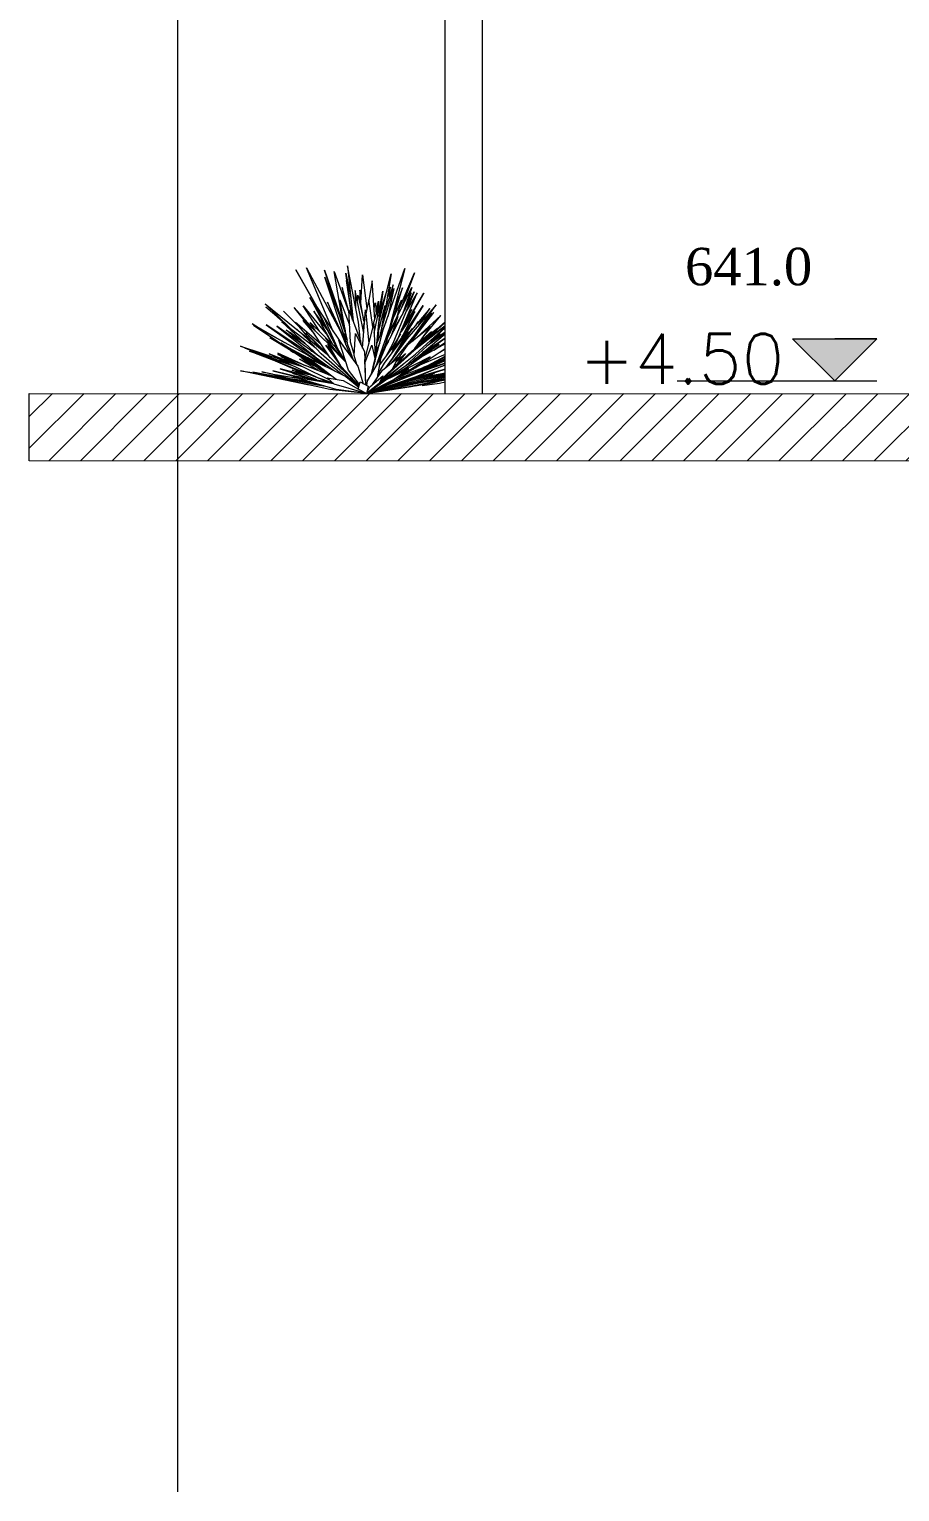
# Model space of a CAD drawing. Header units: metres. Extents: x 476297 to 476657, y 4620828 to 4621206.
# Drawn here: x 476543.37 to 476550.35, y 4621020.27 to 4621031.99 of the extents above; entities that cross this region are included whole.
import ezdxf

# ---------------------------------------------------------------- set-up
doc = ezdxf.new("R2010")
doc.units = ezdxf.units.M
doc.header["$MEASUREMENT"] = 0
for name, color, linetype in [('0_Pen_No__1', 7, 'Continuous'), ('0_Pen_No__250', 7, 'Continuous'), ('New2D Drafting - General_Pen_No__7', 7, 'Continuous'), ('NewInterior - Furniture', 7, 'Continuous'), ('NewNew_piketebi_Pen_No__7', 7, 'Continuous'), ('NewStructural - Bearing', 7, 'Continuous'), ('zoma_Pen_No__1', 7, 'Continuous')]:
    doc.layers.add(name, color=color, linetype=linetype)
doc.styles.add('GENERATED_STYLE_6', font='times.ttf')

msp = doc.modelspace()

# ---------------------------------------------------------------- hatches: boundary and pattern name
at = {"layer": '0_Pen_No__250', "linetype": 'Continuous', "lineweight": 0}
msp.add_hatch(color=142, dxfattribs=at).paths.add_polyline_path([(476549.824, 4621029.169), (476549.486, 4621029.507), (476550.161, 4621029.507)])
at = {"layer": 'New2D Drafting - General_Pen_No__7', "linetype": 'Continuous', "lineweight": 0}
h = msp.add_hatch(dxfattribs=at)
h.set_pattern_fill('MASONRY_BLOCK', style=0, pattern_type=2)
h.set_pattern_definition([(45, (476844.52715, 4621385.79104), (-0.12727922, 0.12727922), [])])
h.paths.add_polyline_path([(476543.368, 4621029.069), (476553.225, 4621029.066), (476563.875, 4621026.413), (476563.875, 4621024.666), (476575.645, 4621024.666), (476575.645, 4621024.127), (476563.336, 4621024.127), (476563.336, 4621025.951), (476553.225, 4621028.527), (476543.368, 4621028.53)])

# ---------------------------------------------------------------- linework, layer by layer
at = {"layer": '0_Pen_No__1', "color": 7, "linetype": 'Continuous', "lineweight": 0, "flags": 128}
for points in [[(476549.824, 4621029.169), (476549.486, 4621029.507), (476549.824, 4621029.507)], [(476549.824, 4621029.169), (476550.161, 4621029.507), (476549.824, 4621029.507)], [(476548.561, 4621029.17), (476550.161, 4621029.169)]]:
    msp.add_lwpolyline(points, dxfattribs=at)
at = {"layer": '0_Pen_No__250', "color": 142, "linetype": 'Continuous', "lineweight": 0, "flags": 128}
msp.add_lwpolyline([(476549.824, 4621029.169), (476549.486, 4621029.507), (476550.161, 4621029.507)], close=True, dxfattribs=at)
at = {"layer": 'New2D Drafting - General_Pen_No__7', "color": 7, "linetype": 'Continuous', "lineweight": 0, "flags": 128}
msp.add_lwpolyline([(476543.368, 4621029.069), (476553.225, 4621029.066), (476563.875, 4621026.413), (476563.875, 4621024.666), (476575.645, 4621024.666), (476575.645, 4621024.127), (476563.336, 4621024.127), (476563.336, 4621025.951), (476553.225, 4621028.527), (476543.368, 4621028.53)], close=True, dxfattribs=at)
at = {"layer": 'NewInterior - Furniture', "color": 7, "linetype": 'Continuous', "lineweight": 0}
for p, q in [((476546.701, 4621029.068), (476546.701, 4621032.068)), ((476547.001, 4621029.068), (476547.001, 4621032.068)), ((476546.007, 4621029.639), (476545.919, 4621030.092)), ((476545.919, 4621030.092), (476545.964, 4621029.647)), ((476545.677, 4621029.756), (476545.505, 4621030.059)), ((476545.505, 4621030.059), (476545.692, 4621029.732)), ((476545.805, 4621029.565), (476545.591, 4621030.075)), ((476545.591, 4621030.075), (476545.862, 4621029.565)), ((476545.892, 4621029.583), (476545.734, 4621030.057)), ((476545.734, 4621030.057), (476545.894, 4621029.595)), ((476545.891, 4621029.534), (476545.737, 4621030)), ((476545.737, 4621030), (476545.861, 4621029.677)), ((476545.883, 4621029.627), (476545.813, 4621030.046)), ((476545.813, 4621030.046), (476545.93, 4621029.721)), ((476545.96, 4621029.657), (476545.906, 4621030.033)), ((476545.906, 4621030.033), (476545.945, 4621029.834)), ((476545.956, 4621029.669), (476545.91, 4621029.975)), ((476545.91, 4621029.975), (476545.926, 4621029.899)), ((476546.025, 4621029.794), (476546.04, 4621030.019)), ((476546.04, 4621030.019), (476546.075, 4621029.75)), ((476546.117, 4621029.972), (476546.091, 4621029.816)), ((476546.137, 4621029.661), (476546.117, 4621029.972)), ((476546.168, 4621029.623), (476546.268, 4621030.028)), ((476546.268, 4621030.028), (476546.2, 4621029.61)), ((476546.204, 4621029.579), (476546.378, 4621030.07)), ((476546.378, 4621030.07), (476546.255, 4621029.594)), ((476546.328, 4621029.733), (476546.456, 4621030.035)), ((476546.456, 4621030.035), (476546.349, 4621029.749)), ((476545.93, 4621029.726), (476545.876, 4621029.919)), ((476545.876, 4621029.919), (476545.892, 4621029.828)), ((476546.049, 4621029.553), (476545.981, 4621029.895)), ((476545.981, 4621029.895), (476545.984, 4621029.759)), ((476545.998, 4621029.811), (476546.001, 4621029.858)), ((476546.001, 4621029.858), (476546.052, 4621029.64)), ((476546.018, 4621029.896), (476546.015, 4621029.799)), ((476546.028, 4621029.837), (476546.018, 4621029.896)), ((476546.203, 4621029.889), (476546.162, 4621029.58)), ((476546.234, 4621029.894), (476546.183, 4621029.74)), ((476546.183, 4621029.788), (476546.203, 4621029.889)), ((476546.198, 4621029.605), (476546.291, 4621029.911)), ((476546.284, 4621029.939), (476546.22, 4621029.734)), ((476546.224, 4621029.462), (476546.36, 4621029.915)), ((476546.226, 4621029.448), (476546.454, 4621029.884)), ((476546.233, 4621029.886), (476546.234, 4621029.894)), ((476546.264, 4621029.922), (476546.238, 4621029.846)), ((476546.291, 4621029.911), (476546.241, 4621029.683)), ((476546.253, 4621029.558), (476546.434, 4621029.918)), ((476546.254, 4621029.845), (476546.264, 4621029.922)), ((476546.26, 4621029.81), (476546.284, 4621029.939)), ((476546.454, 4621029.884), (476546.281, 4621029.468)), ((476546.36, 4621029.915), (476546.292, 4621029.739)), ((476546.33, 4621029.525), (476546.477, 4621029.876)), ((476546.434, 4621029.918), (476546.356, 4621029.697)), ((476546.371, 4621029.599), (476546.531, 4621029.874)), ((476546.429, 4621029.875), (476546.376, 4621029.735)), ((476546.477, 4621029.876), (476546.389, 4621029.728)), ((476546.398, 4621029.814), (476546.429, 4621029.875)), ((476546.531, 4621029.874), (476546.403, 4621029.647)), ((476545.457, 4621029.594), (476545.259, 4621029.788)), ((476545.259, 4621029.788), (476545.679, 4621029.449)), ((476545.426, 4621029.618), (476545.264, 4621029.762)), ((476545.264, 4621029.762), (476545.407, 4621029.643)), ((476545.609, 4621029.61), (476545.491, 4621029.759)), ((476545.491, 4621029.759), (476545.646, 4621029.583)), ((476545.693, 4621029.567), (476545.564, 4621029.771)), ((476545.564, 4621029.771), (476545.758, 4621029.533)), ((476545.679, 4621029.743), (476545.618, 4621029.838)), ((476545.618, 4621029.838), (476545.853, 4621029.399)), ((476545.821, 4621029.458), (476545.659, 4621029.783)), ((476545.659, 4621029.783), (476545.737, 4621029.664)), ((476545.905, 4621029.484), (476545.759, 4621029.801)), ((476545.759, 4621029.801), (476545.822, 4621029.639)), ((476545.843, 4621029.722), (476545.837, 4621029.745)), ((476545.837, 4621029.745), (476545.841, 4621029.738)), ((476545.922, 4621029.459), (476545.857, 4621029.819)), ((476545.857, 4621029.819), (476545.936, 4621029.618)), ((476545.943, 4621029.479), (476545.929, 4621029.74)), ((476545.929, 4621029.74), (476546.022, 4621029.49)), ((476546.017, 4621029.842), (476546.015, 4621029.797)), ((476546.051, 4621029.647), (476546.017, 4621029.842)), ((476546.039, 4621029.433), (476546.063, 4621029.739)), ((476546.063, 4621029.739), (476546.09, 4621029.47)), ((476546.09, 4621029.821), (476546.066, 4621029.707)), ((476546.123, 4621029.603), (476546.09, 4621029.821)), ((476546.122, 4621029.61), (476546.159, 4621029.738)), ((476546.131, 4621029.745), (476546.144, 4621029.796)), ((476546.132, 4621029.552), (476546.184, 4621029.794)), ((476546.184, 4621029.794), (476546.14, 4621029.356)), ((476546.144, 4621029.796), (476546.149, 4621029.702)), ((476546.148, 4621029.722), (476546.166, 4621029.808)), ((476546.159, 4621029.738), (476546.161, 4621029.687)), ((476546.166, 4621029.808), (476546.16, 4621029.698)), ((476546.165, 4621029.56), (476546.222, 4621029.773)), ((476546.222, 4621029.773), (476546.184, 4621029.545)), ((476546.222, 4621029.741), (476546.223, 4621029.752)), ((476546.292, 4621029.687), (476546.352, 4621029.817)), ((476546.352, 4621029.817), (476546.311, 4621029.673)), ((476546.354, 4621029.519), (476546.526, 4621029.775)), ((476546.526, 4621029.775), (476546.354, 4621029.497)), ((476546.435, 4621029.743), (476546.361, 4621029.601)), ((476546.379, 4621029.643), (476546.435, 4621029.743)), ((476546.63, 4621029.779), (476546.395, 4621029.507)), ((476546.578, 4621029.75), (476546.419, 4621029.56)), ((476546.452, 4621029.53), (476546.63, 4621029.779)), ((476546.491, 4621029.618), (476546.578, 4621029.75)), ((476545.244, 4621029.57), (476545.154, 4621029.628)), ((476545.154, 4621029.628), (476545.415, 4621029.478)), ((476545.661, 4621029.356), (476545.266, 4621029.62)), ((476545.266, 4621029.62), (476545.622, 4621029.369)), ((476545.686, 4621029.371), (476545.393, 4621029.644)), ((476545.393, 4621029.644), (476545.667, 4621029.431)), ((476545.532, 4621029.604), (476545.406, 4621029.729)), ((476545.406, 4621029.729), (476545.544, 4621029.589)), ((476545.624, 4621029.494), (476545.502, 4621029.641)), ((476545.502, 4621029.641), (476545.706, 4621029.466)), ((476545.602, 4621029.625), (476545.549, 4621029.692)), ((476545.549, 4621029.692), (476545.646, 4621029.583)), ((476545.642, 4621029.562), (476545.56, 4621029.654)), ((476545.56, 4621029.654), (476545.654, 4621029.544)), ((476545.596, 4621029.63), (476545.574, 4621029.66)), ((476545.574, 4621029.66), (476545.578, 4621029.655)), ((476545.78, 4621029.355), (476545.595, 4621029.632)), ((476545.595, 4621029.632), (476545.789, 4621029.444)), ((476545.662, 4621029.567), (476545.62, 4621029.638)), ((476545.62, 4621029.638), (476545.821, 4621029.442)), ((476545.677, 4621029.686), (476545.648, 4621029.728)), ((476545.648, 4621029.728), (476545.715, 4621029.614)), ((476545.802, 4621029.46), (476545.671, 4621029.697)), ((476545.671, 4621029.697), (476545.76, 4621029.572)), ((476545.792, 4621029.47), (476545.707, 4621029.624)), ((476545.707, 4621029.624), (476545.722, 4621029.605)), ((476545.843, 4621029.421), (476545.734, 4621029.67)), ((476545.734, 4621029.67), (476545.903, 4621029.421)), ((476545.862, 4621029.686), (476545.88, 4621029.645)), ((476546.027, 4621029.46), (476546.007, 4621029.639)), ((476546.057, 4621029.664), (476546.041, 4621029.589)), ((476546.057, 4621029.336), (476546.129, 4621029.627)), ((476546.129, 4621029.627), (476546.141, 4621029.342)), ((476546.225, 4621029.639), (476546.151, 4621029.467)), ((476546.224, 4621029.635), (476546.225, 4621029.639)), ((476546.239, 4621029.513), (476546.322, 4621029.687)), ((476546.322, 4621029.687), (476546.269, 4621029.53)), ((476546.35, 4621029.689), (476546.28, 4621029.563)), ((476546.345, 4621029.5), (476546.458, 4621029.727)), ((476546.458, 4621029.727), (476546.345, 4621029.561)), ((476546.345, 4621029.676), (476546.35, 4621029.689)), ((476546.357, 4621029.412), (476546.526, 4621029.618)), ((476546.526, 4621029.618), (476546.36, 4621029.42)), ((476546.422, 4621029.7), (476546.384, 4621029.644)), ((476546.402, 4621029.652), (476546.422, 4621029.7)), ((476546.408, 4621029.384), (476546.701, 4621029.643)), ((476546.42, 4621029.471), (476546.61, 4621029.719)), ((476546.666, 4621029.693), (476546.442, 4621029.488)), ((476546.47, 4621029.62), (476546.486, 4621029.642)), ((476546.486, 4621029.642), (476546.476, 4621029.628)), ((476546.494, 4621029.622), (476546.51, 4621029.646)), ((476546.61, 4621029.719), (476546.496, 4621029.592)), ((476546.51, 4621029.646), (476546.505, 4621029.64)), ((476546.51, 4621029.61), (476546.595, 4621029.713)), ((476546.595, 4621029.713), (476546.515, 4621029.613)), ((476546.53, 4621029.528), (476546.666, 4621029.693)), ((476546.701, 4621029.638), (476546.542, 4621029.49)), ((476545.56, 4621029.349), (476545.165, 4621029.613)), ((476545.165, 4621029.613), (476545.598, 4621029.379)), ((476545.467, 4621029.411), (476545.297, 4621029.514)), ((476545.297, 4621029.514), (476545.375, 4621029.472)), ((476545.707, 4621029.354), (476545.351, 4621029.608)), ((476545.351, 4621029.608), (476545.67, 4621029.354)), ((476545.565, 4621029.455), (476545.426, 4621029.579)), ((476545.426, 4621029.579), (476545.583, 4621029.467)), ((476545.468, 4621029.549), (476545.454, 4621029.562)), ((476545.454, 4621029.562), (476545.576, 4621029.474)), ((476545.59, 4621029.512), (476545.512, 4621029.583)), ((476545.512, 4621029.583), (476545.608, 4621029.493)), ((476545.546, 4621029.495), (476545.521, 4621029.523)), ((476545.521, 4621029.523), (476545.528, 4621029.518)), ((476545.709, 4621029.387), (476545.56, 4621029.544)), ((476545.56, 4621029.544), (476545.748, 4621029.388)), ((476545.759, 4621029.387), (476545.584, 4621029.556)), ((476545.584, 4621029.556), (476545.73, 4621029.402)), ((476545.637, 4621029.593), (476545.652, 4621029.577)), ((476545.871, 4621029.356), (476545.743, 4621029.514)), ((476545.743, 4621029.514), (476545.798, 4621029.43)), ((476545.862, 4621029.565), (476545.946, 4621029.362)), ((476545.878, 4621029.525), (476545.905, 4621029.481)), ((476545.899, 4621029.584), (476545.89, 4621029.607)), ((476545.903, 4621029.502), (476545.891, 4621029.534)), ((476545.907, 4621029.539), (476545.892, 4621029.583)), ((476545.894, 4621029.595), (476545.901, 4621029.573)), ((476545.894, 4621029.578), (476545.915, 4621029.497)), ((476545.898, 4621029.586), (476545.898, 4621029.588)), ((476545.898, 4621029.588), (476545.899, 4621029.587)), ((476545.906, 4621029.459), (476545.9, 4621029.553)), ((476545.972, 4621029.373), (476545.984, 4621029.549)), ((476545.984, 4621029.549), (476546.054, 4621029.402)), ((476546.041, 4621029.589), (476546.041, 4621029.589)), ((476546.111, 4621029.225), (476546.204, 4621029.579)), ((476546.255, 4621029.594), (476546.144, 4621029.279)), ((476546.166, 4621029.541), (476546.151, 4621029.469)), ((476546.164, 4621029.593), (476546.166, 4621029.541)), ((476546.179, 4621029.612), (476546.165, 4621029.568)), ((476546.186, 4621029.556), (476546.198, 4621029.605)), ((476546.216, 4621029.313), (476546.405, 4621029.565)), ((476546.395, 4621029.507), (476546.225, 4621029.278)), ((476546.228, 4621029.455), (476546.239, 4621029.51)), ((476546.343, 4621029.548), (476546.267, 4621029.418)), ((476546.405, 4621029.565), (476546.277, 4621029.349)), ((476546.279, 4621029.434), (476546.343, 4621029.548)), ((476546.283, 4621029.415), (476546.39, 4621029.562)), ((476546.293, 4621029.437), (476546.328, 4621029.521)), ((476546.294, 4621029.44), (476546.336, 4621029.534)), ((476546.309, 4621029.325), (476546.431, 4621029.5)), ((476546.635, 4621029.568), (476546.317, 4621029.301)), ((476546.332, 4621029.53), (476546.33, 4621029.527)), ((476546.336, 4621029.534), (476546.334, 4621029.533)), ((476546.437, 4621029.586), (476546.338, 4621029.437)), ((476546.345, 4621029.463), (476546.437, 4621029.586)), ((476546.39, 4621029.562), (476546.349, 4621029.49)), ((476546.352, 4621029.578), (476546.366, 4621029.599)), ((476546.366, 4621029.599), (476546.359, 4621029.583)), ((476546.397, 4621029.533), (476546.359, 4621029.487)), ((476546.365, 4621029.422), (476546.431, 4621029.5)), ((476546.383, 4621029.289), (476546.661, 4621029.547)), ((476546.583, 4621029.602), (476546.398, 4621029.454)), ((476546.431, 4621029.5), (476546.44, 4621029.513)), ((476546.432, 4621029.321), (476546.701, 4621029.547)), ((476546.701, 4621029.608), (476546.453, 4621029.412)), ((476546.458, 4621029.428), (476546.583, 4621029.602)), ((476546.465, 4621029.384), (476546.701, 4621029.599)), ((476546.465, 4621029.434), (476546.591, 4621029.565)), ((476546.476, 4621029.353), (476546.701, 4621029.512)), ((476546.591, 4621029.565), (476546.5, 4621029.486)), ((476546.701, 4621029.512), (476546.51, 4621029.379)), ((476546.64, 4621029.59), (476546.541, 4621029.513)), ((476546.552, 4621029.491), (476546.635, 4621029.568)), ((476546.701, 4621029.551), (476546.555, 4621029.449)), ((476546.567, 4621029.511), (476546.581, 4621029.526)), ((476546.701, 4621029.612), (476546.574, 4621029.511)), ((476546.661, 4621029.547), (476546.586, 4621029.494)), ((476546.701, 4621029.559), (476546.588, 4621029.479)), ((476546.607, 4621029.509), (476546.701, 4621029.594)), ((476546.63, 4621029.58), (476546.64, 4621029.59)), ((476546.701, 4621029.609), (476546.643, 4621029.562)), ((476546.683, 4621029.538), (476546.701, 4621029.554)), ((476545.107, 4621029.43), (476545.062, 4621029.449)), ((476545.062, 4621029.449), (476545.404, 4621029.337)), ((476545.346, 4621029.337), (476545.098, 4621029.433)), ((476545.098, 4621029.433), (476545.455, 4621029.303)), ((476545.246, 4621029.37), (476545.112, 4621029.427)), ((476545.362, 4621029.32), (476545.134, 4621029.409)), ((476545.134, 4621029.409), (476545.231, 4621029.376)), ((476545.195, 4621029.39), (476545.188, 4621029.393)), ((476545.188, 4621029.393), (476545.209, 4621029.386)), ((476545.22, 4621029.38), (476545.19, 4621029.392)), ((476545.19, 4621029.392), (476545.218, 4621029.382)), ((476545.733, 4621029.172), (476545.206, 4621029.383)), ((476545.206, 4621029.383), (476545.47, 4621029.296)), ((476545.216, 4621029.381), (476545.207, 4621029.385)), ((476545.483, 4621029.31), (476545.29, 4621029.386)), ((476545.29, 4621029.386), (476545.415, 4621029.334)), ((476545.386, 4621029.465), (476545.342, 4621029.492)), ((476545.342, 4621029.492), (476545.371, 4621029.476)), ((476545.556, 4621029.304), (476545.359, 4621029.392)), ((476545.359, 4621029.392), (476545.501, 4621029.326)), ((476545.702, 4621029.279), (476545.385, 4621029.473)), ((476545.385, 4621029.473), (476545.632, 4621029.332)), ((476545.737, 4621029.244), (476545.392, 4621029.466)), ((476545.392, 4621029.466), (476545.428, 4621029.447)), ((476545.47, 4621029.409), (476545.463, 4621029.413)), ((476545.463, 4621029.413), (476545.486, 4621029.398)), ((476545.475, 4621029.422), (476545.606, 4621029.352)), ((476545.634, 4621029.406), (476545.625, 4621029.417)), ((476545.625, 4621029.417), (476545.657, 4621029.398)), ((476545.656, 4621029.365), (476545.626, 4621029.385)), ((476545.626, 4621029.385), (476545.72, 4621029.312)), ((476545.679, 4621029.449), (476545.714, 4621029.416)), ((476546.01, 4621029.121), (476545.709, 4621029.387)), ((476545.86, 4621029.297), (476545.745, 4621029.457)), ((476545.745, 4621029.457), (476545.799, 4621029.402)), ((476545.748, 4621029.388), (476546.011, 4621029.126)), ((476545.866, 4621029.286), (476545.762, 4621029.465)), ((476545.762, 4621029.465), (476545.769, 4621029.458)), ((476545.868, 4621029.285), (476545.767, 4621029.462)), ((476545.767, 4621029.462), (476545.905, 4621029.32)), ((476545.838, 4621029.432), (476545.821, 4621029.458)), ((476545.821, 4621029.442), (476545.892, 4621029.335)), ((476545.839, 4621029.395), (476545.871, 4621029.365)), ((476545.903, 4621029.328), (476545.843, 4621029.421)), ((476545.843, 4621029.384), (476545.904, 4621029.323)), ((476545.927, 4621029.255), (476545.848, 4621029.495)), ((476545.848, 4621029.495), (476546.002, 4621029.288)), ((476545.853, 4621029.399), (476545.9, 4621029.327)), ((476545.903, 4621029.421), (476545.905, 4621029.419)), ((476545.97, 4621029.33), (476545.922, 4621029.459)), ((476545.931, 4621029.433), (476545.951, 4621029.356)), ((476545.973, 4621029.383), (476545.943, 4621029.479)), ((476546.022, 4621029.49), (476546.026, 4621029.462)), ((476546.054, 4621029.402), (476546.057, 4621029.338)), ((476546.061, 4621029.32), (476546.113, 4621029.457)), ((476546.113, 4621029.457), (476546.138, 4621029.348)), ((476546.177, 4621029.475), (476546.145, 4621029.409)), ((476546.168, 4621029.319), (476546.224, 4621029.462)), ((476546.175, 4621029.295), (476546.306, 4621029.469)), ((476546.229, 4621029.457), (476546.181, 4621029.341)), ((476546.453, 4621029.412), (476546.182, 4621029.17)), ((476546.183, 4621029.345), (476546.226, 4621029.448)), ((476546.281, 4621029.468), (476546.224, 4621029.36)), ((476546.247, 4621029.488), (476546.229, 4621029.457)), ((476546.306, 4621029.469), (476546.27, 4621029.384)), ((476546.36, 4621029.42), (476546.272, 4621029.314)), ((476546.383, 4621029.389), (476546.277, 4621029.259)), ((476546.282, 4621029.322), (476546.357, 4621029.412)), ((476546.286, 4621029.423), (476546.293, 4621029.437)), ((476546.292, 4621029.435), (476546.293, 4621029.437)), ((476546.307, 4621029.323), (476546.383, 4621029.389)), ((476546.346, 4621029.446), (476546.314, 4621029.411)), ((476546.337, 4621029.429), (476546.346, 4621029.446)), ((476546.343, 4621029.323), (476546.408, 4621029.384)), ((476546.356, 4621029.297), (476546.465, 4621029.384)), ((476546.371, 4621029.282), (476546.653, 4621029.461)), ((476546.653, 4621029.461), (476546.412, 4621029.289)), ((476546.52, 4621029.383), (476546.443, 4621029.328)), ((476546.444, 4621029.331), (476546.52, 4621029.383)), ((476546.641, 4621029.47), (476546.522, 4621029.396)), ((476546.701, 4621029.466), (476546.527, 4621029.371)), ((476546.543, 4621029.391), (476546.636, 4621029.466)), ((476546.557, 4621029.332), (476546.701, 4621029.428)), ((476546.612, 4621029.417), (476546.701, 4621029.475)), ((476546.701, 4621029.474), (476546.618, 4621029.421)), ((476546.659, 4621029.4), (476546.701, 4621029.427)), ((476545.514, 4621029.254), (476545.342, 4621029.328)), ((476545.773, 4621029.179), (476545.361, 4621029.381)), ((476545.361, 4621029.381), (476545.792, 4621029.21)), ((476545.682, 4621029.193), (476545.376, 4621029.342)), ((476545.376, 4621029.342), (476545.556, 4621029.286)), ((476545.574, 4621029.216), (476545.38, 4621029.267)), ((476545.38, 4621029.267), (476545.648, 4621029.182)), ((476545.5, 4621029.303), (476545.387, 4621029.363)), ((476545.387, 4621029.363), (476545.428, 4621029.348)), ((476545.431, 4621029.324), (476545.392, 4621029.342)), ((476545.392, 4621029.342), (476545.509, 4621029.3)), ((476545.464, 4621029.317), (476545.491, 4621029.308)), ((476545.68, 4621029.255), (476545.534, 4621029.343)), ((476545.534, 4621029.343), (476545.69, 4621029.274)), ((476545.581, 4621029.338), (476545.552, 4621029.352)), ((476545.552, 4621029.352), (476545.591, 4621029.329)), ((476545.655, 4621029.297), (476545.56, 4621029.349)), ((476545.567, 4621029.299), (476545.659, 4621029.267)), ((476545.608, 4621029.31), (476545.573, 4621029.336)), ((476545.573, 4621029.336), (476545.609, 4621029.322)), ((476545.598, 4621029.379), (476545.723, 4621029.296)), ((476545.828, 4621029.182), (476545.599, 4621029.358)), ((476545.599, 4621029.358), (476545.906, 4621029.205)), ((476545.609, 4621029.322), (476545.676, 4621029.28)), ((476545.622, 4621029.369), (476545.742, 4621029.289)), ((476545.697, 4621029.33), (476545.661, 4621029.356)), ((476545.67, 4621029.354), (476545.814, 4621029.251)), ((476545.731, 4621029.248), (476545.682, 4621029.271)), ((476545.682, 4621029.271), (476545.771, 4621029.219)), ((476545.879, 4621029.219), (476545.686, 4621029.371)), ((476545.745, 4621029.285), (476545.705, 4621029.329)), ((476545.846, 4621029.29), (476545.858, 4621029.283)), ((476545.858, 4621029.283), (476545.892, 4621029.249)), ((476546.012, 4621029.13), (476545.866, 4621029.286)), ((476546.012, 4621029.13), (476545.868, 4621029.285)), ((476545.871, 4621029.365), (476545.889, 4621029.338)), ((476545.874, 4621029.276), (476545.872, 4621029.28)), ((476546.012, 4621029.13), (476545.874, 4621029.276)), ((476545.892, 4621029.338), (476545.896, 4621029.331)), ((476545.941, 4621029.375), (476545.949, 4621029.363)), ((476545.997, 4621029.294), (476545.972, 4621029.373)), ((476546.002, 4621029.288), (476546.045, 4621029.147)), ((476546.066, 4621029.136), (476546.057, 4621029.336)), ((476546.067, 4621029.136), (476546.061, 4621029.32)), ((476546.07, 4621029.068), (476546.371, 4621029.282)), ((476546.078, 4621029.17), (476546.184, 4621029.346)), ((476546.138, 4621029.348), (476546.106, 4621029.216)), ((476546.141, 4621029.342), (476546.11, 4621029.223)), ((476546.137, 4621029.329), (476546.137, 4621029.322)), ((476546.184, 4621029.346), (476546.156, 4621029.196)), ((476546.161, 4621029.22), (476546.216, 4621029.313)), ((476546.2, 4621029.255), (476546.325, 4621029.357)), ((476546.201, 4621029.182), (476546.363, 4621029.302)), ((476546.277, 4621029.349), (476546.22, 4621029.272)), ((476546.226, 4621029.279), (476546.224, 4621029.274)), ((476546.226, 4621029.177), (476546.411, 4621029.267)), ((476546.363, 4621029.302), (476546.248, 4621029.202)), ((476546.325, 4621029.357), (476546.277, 4621029.264)), ((476546.412, 4621029.289), (476546.277, 4621029.202)), ((476546.29, 4621029.169), (476546.701, 4621029.34)), ((476546.411, 4621029.267), (476546.292, 4621029.18)), ((476546.317, 4621029.301), (476546.295, 4621029.28)), ((476546.326, 4621029.309), (476546.307, 4621029.295)), ((476546.594, 4621029.302), (476546.312, 4621029.194)), ((476546.581, 4621029.363), (476546.315, 4621029.226)), ((476546.348, 4621029.359), (476546.315, 4621029.333)), ((476546.315, 4621029.301), (476546.341, 4621029.337)), ((476546.329, 4621029.203), (476546.581, 4621029.363)), ((476546.701, 4621029.339), (476546.332, 4621029.176)), ((476546.451, 4621029.265), (476546.345, 4621029.207)), ((476546.365, 4621029.223), (476546.451, 4621029.265)), ((476546.369, 4621029.226), (476546.46, 4621029.274)), ((476546.39, 4621029.242), (476546.557, 4621029.332)), ((476546.433, 4621029.184), (476546.668, 4621029.284)), ((476546.45, 4621029.335), (476546.476, 4621029.353)), ((476546.51, 4621029.379), (476546.454, 4621029.339)), ((476546.46, 4621029.274), (476546.511, 4621029.307)), ((476546.462, 4621029.203), (476546.701, 4621029.297)), ((476546.701, 4621029.31), (476546.47, 4621029.229)), ((476546.701, 4621029.313), (476546.473, 4621029.238)), ((476546.701, 4621029.381), (476546.484, 4621029.29)), ((476546.522, 4621029.265), (476546.594, 4621029.302)), ((476546.525, 4621029.276), (476546.523, 4621029.275)), ((476546.701, 4621029.346), (476546.525, 4621029.276)), ((476546.545, 4621029.262), (476546.701, 4621029.334)), ((476546.564, 4621029.292), (476546.701, 4621029.369)), ((476546.701, 4621029.36), (476546.601, 4621029.312)), ((476546.644, 4621029.336), (476546.701, 4621029.362)), ((476546.664, 4621029.283), (476546.691, 4621029.293)), ((476546.682, 4621029.307), (476546.701, 4621029.316)), ((476545.598, 4621029.137), (476545.06, 4621029.25)), ((476545.06, 4621029.25), (476545.246, 4621029.223)), ((476545.357, 4621029.203), (476545.159, 4621029.239)), ((476545.159, 4621029.239), (476545.365, 4621029.2)), ((476545.287, 4621029.207), (476545.22, 4621029.221)), ((476545.22, 4621029.221), (476545.376, 4621029.197)), ((476545.388, 4621029.205), (476545.231, 4621029.241)), ((476545.231, 4621029.241), (476545.318, 4621029.225)), ((476545.263, 4621029.22), (476545.422, 4621029.197)), ((476545.435, 4621029.175), (476545.27, 4621029.21)), ((476545.27, 4621029.21), (476545.404, 4621029.191)), ((476545.447, 4621029.19), (476545.292, 4621029.23)), ((476545.292, 4621029.23), (476545.521, 4621029.191)), ((476545.777, 4621029.101), (476545.314, 4621029.202)), ((476545.314, 4621029.202), (476545.419, 4621029.187)), ((476545.461, 4621029.216), (476545.32, 4621029.249)), ((476545.32, 4621029.249), (476545.491, 4621029.207)), ((476545.388, 4621029.194), (476545.347, 4621029.204)), ((476545.347, 4621029.204), (476545.594, 4621029.17)), ((476545.661, 4621029.139), (476545.366, 4621029.198)), ((476545.366, 4621029.198), (476545.675, 4621029.145)), ((476545.413, 4621029.188), (476545.403, 4621029.191)), ((476545.472, 4621029.18), (476545.435, 4621029.189)), ((476545.435, 4621029.189), (476545.622, 4621029.161)), ((476545.534, 4621029.194), (476545.454, 4621029.217)), ((476545.454, 4621029.217), (476545.717, 4621029.169)), ((476545.463, 4621029.182), (476545.629, 4621029.159)), ((476545.673, 4621029.177), (476545.476, 4621029.255)), ((476545.476, 4621029.255), (476545.609, 4621029.221)), ((476545.617, 4621029.187), (476545.481, 4621029.229)), ((476545.481, 4621029.229), (476545.548, 4621029.214)), ((476545.829, 4621029.1), (476545.483, 4621029.203)), ((476545.483, 4621029.203), (476545.807, 4621029.148)), ((476545.592, 4621029.228), (476545.514, 4621029.254)), ((476545.799, 4621029.155), (476545.682, 4621029.193)), ((476545.717, 4621029.169), (476545.769, 4621029.154)), ((476545.805, 4621029.15), (476545.733, 4621029.172)), ((476545.771, 4621029.226), (476545.737, 4621029.244)), ((476545.813, 4621029.143), (476545.755, 4621029.195)), ((476545.755, 4621029.195), (476545.883, 4621029.173)), ((476545.883, 4621029.173), (476546.006, 4621029.104)), ((476545.893, 4621029.244), (476545.889, 4621029.26)), ((476545.906, 4621029.205), (476546.009, 4621029.119)), ((476546.015, 4621029.14), (476545.927, 4621029.255)), ((476545.979, 4621029.158), (476545.976, 4621029.168)), ((476546.005, 4621029.102), (476546.02, 4621029.161)), ((476546.02, 4621029.161), (476546.085, 4621029.126)), ((476546.47, 4621029.229), (476546.07, 4621029.068)), ((476546.07, 4621029.068), (476546.462, 4621029.203)), ((476546.248, 4621029.202), (476546.07, 4621029.068)), ((476546.355, 4621029.199), (476546.07, 4621029.068)), ((476546.523, 4621029.183), (476546.07, 4621029.068)), ((476546.292, 4621029.18), (476546.07, 4621029.068)), ((476546.41, 4621029.177), (476546.07, 4621029.068)), ((476546.07, 4621029.068), (476546.226, 4621029.177)), ((476546.332, 4621029.176), (476546.07, 4621029.068)), ((476546.07, 4621029.068), (476546.29, 4621029.169)), ((476546.07, 4621029.068), (476546.467, 4621029.162)), ((476546.07, 4621029.068), (476546.348, 4621029.151)), ((476546.172, 4621029.15), (476546.07, 4621029.068)), ((476546.075, 4621029.132), (476546.078, 4621029.17)), ((476546.097, 4621029.123), (476546.203, 4621029.209)), ((476546.156, 4621029.196), (476546.119, 4621029.142)), ((476546.122, 4621029.144), (476546.2, 4621029.255)), ((476546.203, 4621029.209), (476546.172, 4621029.15)), ((476546.179, 4621029.162), (476546.201, 4621029.182)), ((476546.277, 4621029.259), (476546.185, 4621029.174)), ((476546.277, 4621029.264), (476546.188, 4621029.18)), ((476546.315, 4621029.226), (476546.282, 4621029.204)), ((476546.456, 4621029.177), (476546.295, 4621029.132)), ((476546.306, 4621029.115), (476546.701, 4621029.199)), ((476546.309, 4621029.192), (476546.329, 4621029.203)), ((476546.335, 4621029.203), (476546.399, 4621029.247)), ((476546.348, 4621029.151), (476546.701, 4621029.263)), ((476546.701, 4621029.2), (476546.348, 4621029.129)), ((476546.397, 4621029.213), (476546.355, 4621029.199)), ((476546.701, 4621029.263), (476546.41, 4621029.177)), ((476546.411, 4621029.125), (476546.701, 4621029.183)), ((476546.701, 4621029.185), (476546.429, 4621029.14)), ((476546.429, 4621029.125), (476546.701, 4621029.177)), ((476546.435, 4621029.184), (476546.434, 4621029.184)), ((476546.701, 4621029.232), (476546.456, 4621029.177)), ((476546.461, 4621029.131), (476546.597, 4621029.153)), ((476546.467, 4621029.162), (476546.701, 4621029.221)), ((476546.69, 4621029.229), (476546.477, 4621029.192)), ((476546.541, 4621029.216), (476546.479, 4621029.203)), ((476546.489, 4621029.205), (476546.53, 4621029.224)), ((476546.51, 4621029.207), (476546.699, 4621029.264)), ((476546.516, 4621029.132), (476546.656, 4621029.151)), ((476546.701, 4621029.224), (476546.523, 4621029.183)), ((476546.53, 4621029.224), (476546.523, 4621029.222)), ((476546.603, 4621029.219), (476546.533, 4621029.202)), ((476546.555, 4621029.184), (476546.533, 4621029.179)), ((476546.701, 4621029.205), (476546.555, 4621029.184)), ((476546.577, 4621029.165), (476546.563, 4621029.162)), ((476546.564, 4621029.209), (476546.616, 4621029.231)), ((476546.565, 4621029.207), (476546.603, 4621029.219)), ((476546.575, 4621029.245), (476546.576, 4621029.245)), ((476546.616, 4621029.231), (476546.575, 4621029.223)), ((476546.576, 4621029.245), (476546.576, 4621029.245)), ((476546.614, 4621029.17), (476546.577, 4621029.165)), ((476546.597, 4621029.153), (476546.651, 4621029.167)), ((476546.701, 4621029.209), (476546.6, 4621029.19)), ((476546.616, 4621029.193), (476546.685, 4621029.217)), ((476546.623, 4621029.206), (476546.701, 4621029.228)), ((476546.699, 4621029.264), (476546.647, 4621029.247)), ((476546.656, 4621029.151), (476546.701, 4621029.162)), ((476546.667, 4621029.2), (476546.701, 4621029.209)), ((476545.633, 4621029.132), (476545.598, 4621029.137)), ((476545.743, 4621029.125), (476545.661, 4621029.139)), ((476546.07, 4621029.068), (476545.777, 4621029.101)), ((476546.07, 4621029.068), (476545.813, 4621029.143)), ((476546.07, 4621029.068), (476545.829, 4621029.1)), ((476546.07, 4621029.068), (476546.005, 4621029.102)), ((476546.348, 4621029.129), (476546.07, 4621029.068)), ((476546.085, 4621029.126), (476546.07, 4621029.068)), ((476546.07, 4621029.068), (476546.411, 4621029.125)), ((476546.07, 4621029.068), (476546.429, 4621029.125)), ((476546.07, 4621029.068), (476546.097, 4621029.123)), ((476546.07, 4621029.068), (476546.306, 4621029.115)), ((476546.07, 4621029.068), (476546.236, 4621029.114)), ((476546.236, 4621029.114), (476546.246, 4621029.121)), ((476546.429, 4621029.14), (476546.352, 4621029.125))]:
    msp.add_line(p, q, dxfattribs=at)
at = {"layer": 'NewStructural - Bearing', "color": 1, "linetype": 'Continuous', "lineweight": 0}
msp.add_line((476544.556, 4621046.997), (476544.556, 4621020.265), dxfattribs=at)
at = {"layer": 'NewStructural - Bearing', "color": 7, "linetype": 'Continuous', "lineweight": 0}
for p, q in [((476546.006, 4621029.132), (476546.01, 4621029.132)), ((476546.283, 4621029.132), (476546.321, 4621029.132))]:
    msp.add_line(p, q, dxfattribs=at)

# ---------------------------------------------------------------- texts
at = {"layer": 'NewNew_piketebi_Pen_No__7', "color": 1, "linetype": 'Continuous', "lineweight": 0, "insert": (476549.644, 4621030.083), "char_height": 0.3, "attachment_point": 6, "style": 'GENERATED_STYLE_6'}
msp.add_mtext('\\A1;{\\pqr;\\fTimes New Roman|b0|i0|c0|p18;6\\fTimes New Roman|b0|i0|c0|p18;41\\fTimes New Roman|b0|i0|c0|p18;.\\fTimes New Roman|b0|i0|c0|p18;0}', dxfattribs=at)
at = {"layer": 'zoma_Pen_No__1', "color": 142, "linetype": 'Continuous', "lineweight": 0, "insert": (476549.421, 4621029.147), "char_height": 0.4, "attachment_point": 9, "rotation": 359.986}
msp.add_mtext('\\A1;{\\pqr;\\Ftxt.shx;+\\Ftxt.shx;4\\Ftxt.shx;.\\Ftxt.shx;5\\Ftxt.shx;0}', dxfattribs=at)

doc.saveas('drawing.dxf')
